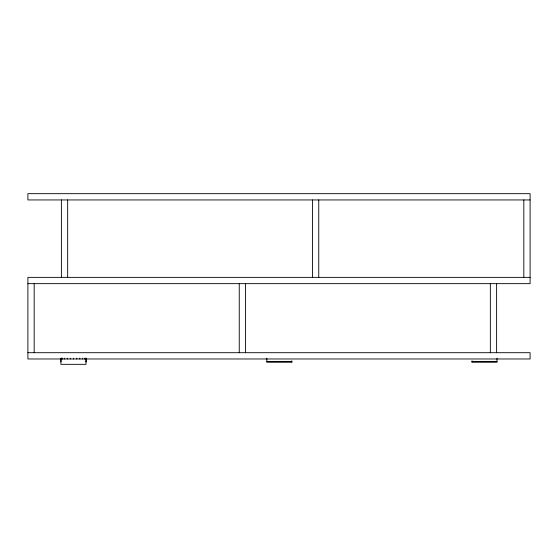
<?xml version="1.0" encoding="UTF-8"?>
<svg xmlns="http://www.w3.org/2000/svg" width="558" height="558" viewBox="0 0 558 558"><rect width="100%" height="100%" fill="white"/><g stroke="black" fill="none" stroke-linecap="round" stroke-linejoin="round"><path stroke-width="0.84" d="M530.1 199.945L27.9 199.945L27.9 193.668L530.1 193.668L530.1 283.645L27.9 283.645M530.1 277.368L27.9 277.368L27.9 358.975L530.1 358.975L530.1 352.698L27.9 352.698M291.506 360.984L291.939 360.984M471.894 360.984L472.319 360.984M266.829 361.403L291.939 361.403M471.894 361.403L497.004 361.403M85.681 361.821L86.106 361.821L86.106 358.138M291.506 361.821L291.939 361.821M471.894 361.821L472.319 361.821M291.939 362.24L266.829 362.24L266.829 358.264M471.894 362.24L497.004 362.24L497.004 358.264M523.822 199.945L523.822 277.368M496.62 283.645L496.62 352.698M490.343 283.645L490.343 352.698M318.757 199.945L318.757 277.368M312.48 199.945L312.48 277.368M245.52 283.645L245.52 352.698M239.243 283.645L239.243 352.698M86.016 358.836L86.016 364.332L60.906 364.332L60.906 358.836M85.681 358.138L85.681 358.975M84.425 358.138L84.425 358.975M82.431 358.138L82.431 358.975M79.829 358.138L79.829 358.975M76.802 358.138L76.802 358.975M73.551 358.138L73.551 358.975M70.308 358.138L70.308 358.975M67.657 199.945L67.657 277.368M67.274 358.138L67.274 358.975M64.679 358.138L64.679 358.975M62.684 358.138L62.684 358.975M61.861 358.138L61.861 358.975M61.38 199.945L61.38 277.368M61.429 358.138L61.429 358.975M60.996 358.138L60.996 361.821M34.178 283.645L34.178 352.698"/></g></svg>
